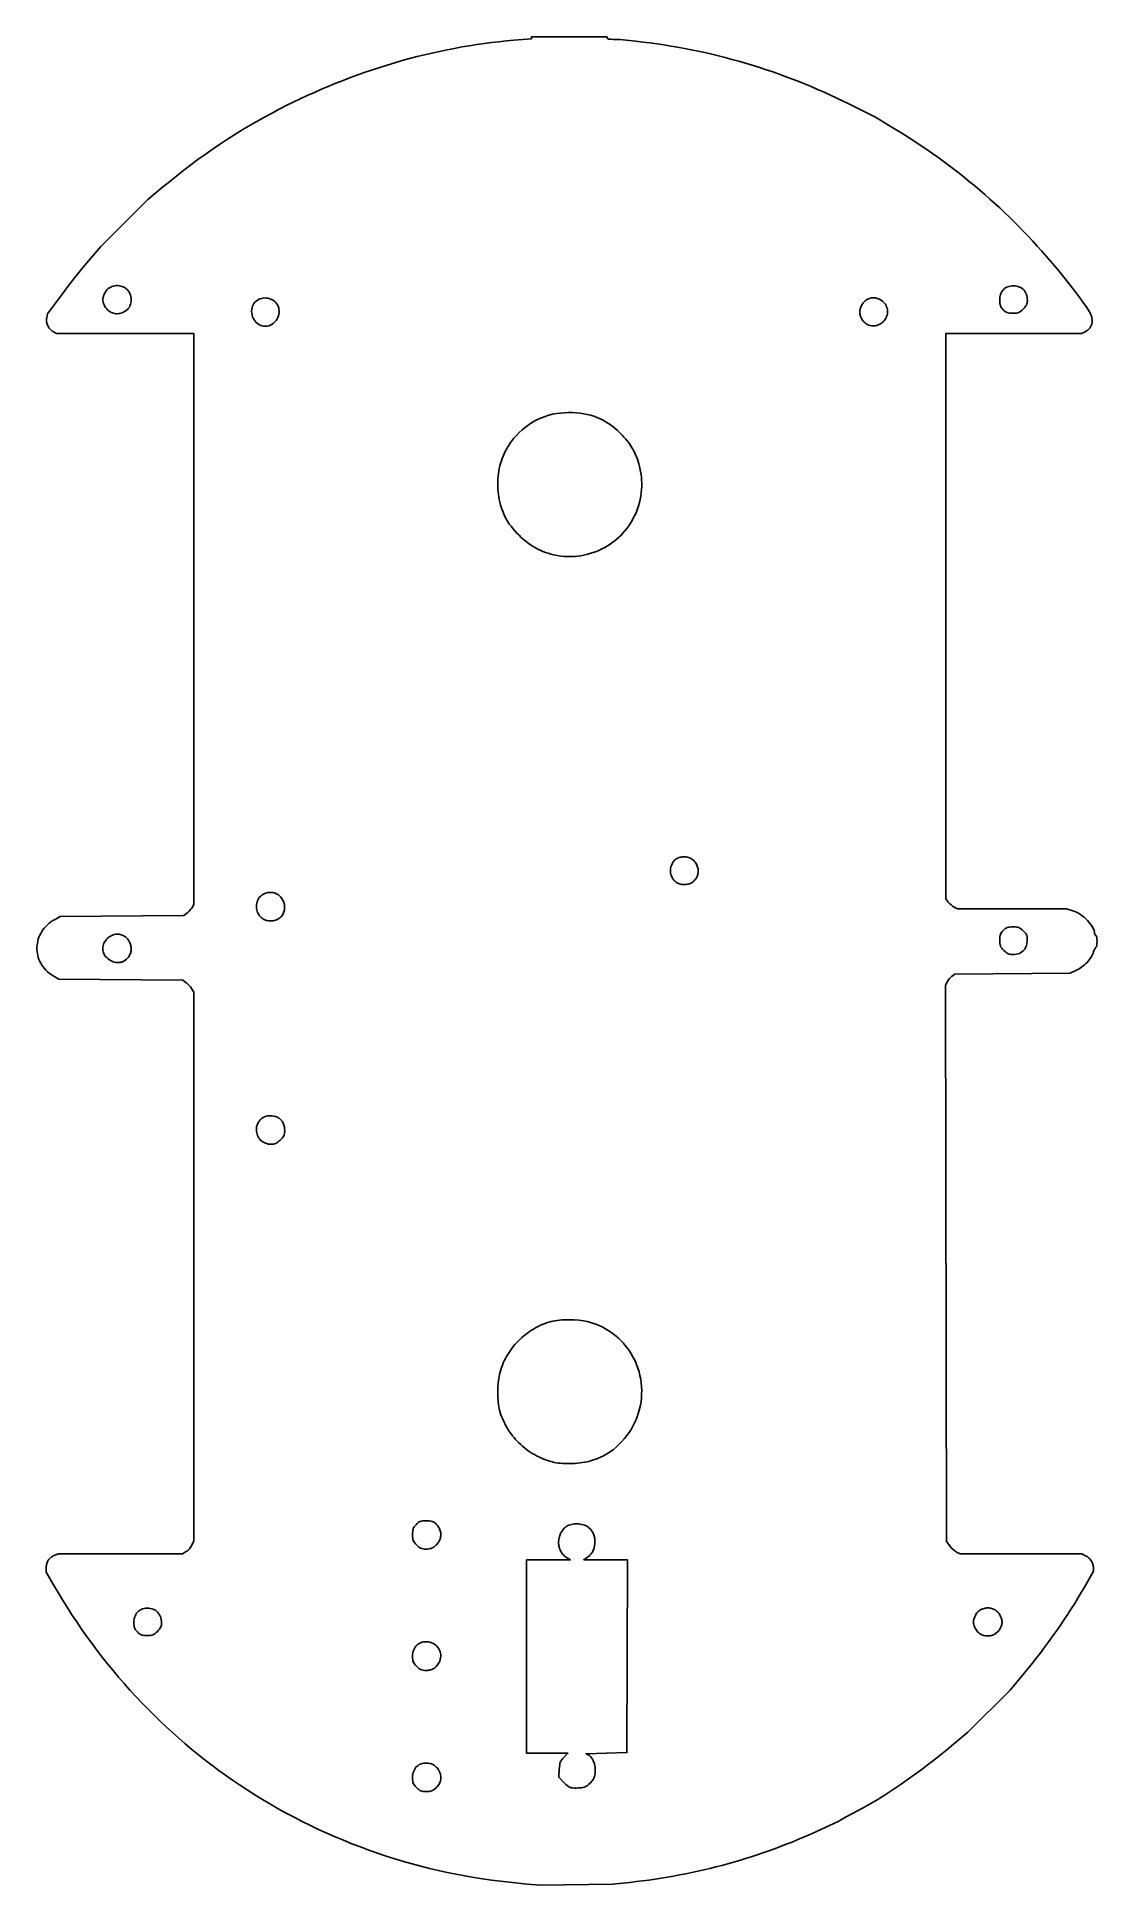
# Model space of a CAD drawing. Extents: x 84 to 216, y 35 to 266.
import ezdxf

# ---------------------------------------------------------------- set-up
doc = ezdxf.new("R2010")
doc.units = 0
doc.layers.add('LAYER_1', color=7, linetype='CONTINUOUS')

msp = doc.modelspace()

# ---------------------------------------------------------------- linework, layer by layer
at = {"layer": 'LAYER_1'}
for points in [[(145.13, 34.81), (146.78, 34.69), (155.78, 34.78), (157.95, 35.02), (158.74, 35.11), (159.53, 35.2), (160.31, 35.31), (161.09, 35.42), (161.86, 35.54), (162.63, 35.66), (163.4, 35.8), (164.16, 35.94), (164.92, 36.09), (165.68, 36.24), (166.44, 36.41), (167.19, 36.58), (167.94, 36.76), (168.68, 36.94), (169.43, 37.14), (170.17, 37.34), (170.91, 37.55), (171.64, 37.76), (172.38, 37.99), (173.11, 38.22), (173.84, 38.46), (174.57, 38.71), (175.3, 38.96), (176.02, 39.22), (176.75, 39.5), (177.47, 39.78), (178.2, 40.06), (178.92, 40.36), (179.64, 40.66), (180.36, 40.97), (181.08, 41.29), (181.8, 41.62), (183.98, 42.63), (184.88, 43.16), (186.36, 43.94), (187.01, 44.29), (187.69, 44.67), (188.33, 45.03), (188.83, 45.33), (189.83, 45.94), (191.7, 47.22), (192.59, 47.83), (193.44, 48.44), (194.28, 49.04), (195.09, 49.66), (195.91, 50.28), (196.72, 50.92), (197.54, 51.58), (198.38, 52.27), (200.18, 53.77), (205.44, 59.03), (207.04, 60.95), (207.62, 61.65), (208.18, 62.35), (208.73, 63.05), (209.26, 63.74), (209.79, 64.42), (210.29, 65.11), (210.79, 65.79), (211.27, 66.47), (211.74, 67.15), (212.2, 67.83), (212.65, 68.5), (213.08, 69.18), (213.51, 69.86), (213.92, 70.53), (214.32, 71.21), (214.72, 71.89), (215.85, 73.89), (215.85, 74.31), (215.85, 74.42), (215.83, 74.53), (215.81, 74.65), (215.77, 74.76), (215.73, 74.87), (215.68, 74.98), (215.63, 75.08), (215.57, 75.19), (215.5, 75.29), (215.42, 75.38), (215.34, 75.47), (215.25, 75.56), (215.16, 75.63), (215.06, 75.71), (214.96, 75.77), (214.86, 75.82), (214.38, 76.05), (199.19, 76.05), (198.75, 76.27), (198.65, 76.33), (198.55, 76.41), (198.32, 76.6), (198.09, 76.82), (197.99, 76.94), (197.9, 77.05), (197.48, 77.6), (197.39, 147.08), (197.62, 147.53), (197.74, 147.72), (197.89, 147.92), (198.05, 148.08), (198.12, 148.15), (198.19, 148.21), (198.53, 148.43), (212.93, 148.58), (213.72, 148.93), (213.89, 149.02), (214.07, 149.12), (214.24, 149.23), (214.41, 149.35), (214.58, 149.48), (214.74, 149.62), (214.9, 149.77), (215.05, 149.92), (215.19, 150.08), (215.33, 150.24), (215.45, 150.41), (215.56, 150.57), (215.66, 150.74), (215.75, 150.9), (215.82, 151.06), (215.87, 151.22), (215.95, 151.45), (216.03, 151.63), (216.11, 151.75), (216.14, 151.79), (216.17, 151.8), (216.2, 151.82), (216.22, 151.86), (216.24, 151.93), (216.26, 152.02), (216.29, 152.26), (216.3, 152.55), (216.29, 152.84), (216.26, 153.08), (216.23, 153.17), (216.21, 153.24), (216.18, 153.28), (216.15, 153.3), (216.12, 153.3), (216.09, 153.32), (216.04, 153.37), (216.01, 153.44), (216, 153.53), (216, 153.62), (215.98, 153.71), (215.93, 153.9), (215.85, 154.1), (215.75, 154.31), (215.61, 154.52), (215.46, 154.73), (215.29, 154.94), (215.1, 155.15), (214.89, 155.36), (214.68, 155.55), (214.45, 155.73), (214.22, 155.9), (213.99, 156.05), (213.75, 156.18), (213.52, 156.28), (213.29, 156.36), (212.5, 156.6), (198.89, 156.6), (198.46, 156.82), (198.26, 156.94), (198.06, 157.1), (197.87, 157.27), (197.71, 157.44), (197.4, 157.84), (197.4, 228.45), (214.36, 228.45), (214.8, 228.67), (214.98, 228.78), (215.14, 228.89), (215.28, 229.02), (215.4, 229.15), (215.5, 229.3), (215.58, 229.45), (215.64, 229.61), (215.68, 229.78), (215.69, 229.96), (215.69, 230.14), (215.67, 230.33), (215.63, 230.53), (215.56, 230.73), (215.48, 230.94), (215.37, 231.15), (215.24, 231.36), (214.94, 231.82), (214.54, 232.38), (214.06, 233.03), (213.52, 233.75), (212.93, 234.51), (212.31, 235.29), (211.68, 236.07), (211.05, 236.84), (210.5, 237.48), (209.95, 238.12), (209.4, 238.75), (208.83, 239.38), (208.27, 240), (207.69, 240.61), (207.12, 241.21), (206.53, 241.81), (205.94, 242.4), (205.35, 242.99), (204.74, 243.57), (204.14, 244.14), (203.53, 244.7), (202.91, 245.26), (202.28, 245.81), (201.65, 246.36), (201.02, 246.89), (200.38, 247.42), (199.73, 247.95), (199.08, 248.47), (198.42, 248.98), (197.76, 249.48), (197.09, 249.98), (196.41, 250.47), (195.73, 250.96), (195.04, 251.44), (194.35, 251.91), (193.65, 252.37), (192.95, 252.83), (192.24, 253.29), (191.52, 253.73), (190.8, 254.17), (188.63, 255.48), (185.4, 257.09), (184.6, 257.48), (183.8, 257.86), (183, 258.23), (182.2, 258.6), (181.39, 258.95), (180.59, 259.3), (179.78, 259.63), (178.96, 259.96), (178.15, 260.27), (177.33, 260.58), (176.51, 260.88), (175.69, 261.17), (174.86, 261.45), (174.04, 261.72), (173.21, 261.98), (172.38, 262.23), (171.54, 262.47), (170.7, 262.7), (169.86, 262.92), (169.02, 263.14), (168.18, 263.34), (167.33, 263.54), (166.48, 263.72), (165.62, 263.9), (164.77, 264.06), (163.91, 264.22), (163.05, 264.37), (162.18, 264.51), (161.32, 264.64), (160.45, 264.76), (159.58, 264.87), (158.7, 264.97), (156.68, 265.2), (155.89, 265.2), (155.58, 265.21), (155.33, 265.24), (155.23, 265.27), (155.16, 265.29), (155.12, 265.32), (155.1, 265.35), (155.1, 265.5), (145.65, 265.5), (145.65, 265.26), (143.44, 265.08), (142.52, 265), (141.6, 264.91), (140.68, 264.8), (139.76, 264.68), (138.83, 264.55), (137.9, 264.4), (136.97, 264.25), (136.04, 264.07), (135.11, 263.89), (134.17, 263.7), (133.24, 263.49), (132.31, 263.27), (131.37, 263.04), (130.44, 262.79), (129.51, 262.54), (128.58, 262.27), (127.65, 261.99), (126.73, 261.7), (125.8, 261.4), (124.88, 261.09), (123.96, 260.76), (123.05, 260.43), (122.14, 260.08), (121.23, 259.72), (120.33, 259.35), (119.43, 258.97), (118.54, 258.58), (117.65, 258.18), (116.77, 257.77), (115.89, 257.35), (115.02, 256.92), (114.15, 256.47), (113.18, 255.96), (112.22, 255.44), (111.27, 254.9), (110.33, 254.36), (109.4, 253.8), (108.48, 253.23), (107.57, 252.65), (106.67, 252.05), (105.77, 251.44), (104.88, 250.82), (103.99, 250.18), (103.11, 249.52), (102.22, 248.85), (101.35, 248.16), (100.47, 247.46), (99.59, 246.74), (97.73, 245.18), (91.85, 239.33), (90.38, 237.6), (89.66, 236.74), (88.8, 235.66), (87.89, 234.5), (87.06, 233.41), (85.2, 230.94), (85.11, 230.44), (85.09, 230.32), (85.08, 230.19), (85.08, 230.07), (85.09, 229.94), (85.11, 229.82), (85.14, 229.7), (85.18, 229.58), (85.23, 229.47), (85.28, 229.36), (85.34, 229.25), (85.41, 229.15), (85.49, 229.05), (85.57, 228.96), (85.66, 228.88), (85.76, 228.8), (85.86, 228.73), (86.33, 228.45), (103.5, 228.45), (103.5, 157.13), (103.22, 156.7), (103.08, 156.52), (102.92, 156.33), (102.75, 156.16), (102.58, 156.03), (102.23, 155.78), (86.78, 155.63), (86.15, 155.29), (85.89, 155.14), (85.64, 154.97), (85.41, 154.8), (85.19, 154.61), (84.99, 154.41), (84.81, 154.2), (84.64, 153.99), (84.49, 153.76), (84.36, 153.53), (84.24, 153.3), (84.14, 153.06), (84.06, 152.81), (83.99, 152.56), (83.94, 152.31), (83.91, 152.06), (83.89, 151.8), (83.89, 151.54), (83.91, 151.29), (83.94, 151.04), (83.99, 150.79), (84.06, 150.54), (84.14, 150.29), (84.24, 150.05), (84.36, 149.82), (84.5, 149.59), (84.65, 149.37), (84.82, 149.16), (85.01, 148.95), (85.21, 148.76), (85.43, 148.57), (85.67, 148.4), (85.92, 148.24), (86.63, 147.83), (102.09, 147.68), (102.5, 147.4), (102.59, 147.34), (102.68, 147.26), (102.88, 147.07), (103.06, 146.86), (103.14, 146.76), (103.21, 146.65), (103.5, 146.18), (103.5, 77.67), (103.25, 77.14), (103.19, 77.03), (103.12, 76.92), (103.03, 76.8), (102.94, 76.69), (102.84, 76.58), (102.74, 76.48), (102.63, 76.4), (102.54, 76.33), (102.08, 76.05), (86.54, 76.05), (86.04, 75.84), (85.92, 75.79), (85.81, 75.73), (85.7, 75.66), (85.61, 75.59), (85.52, 75.52), (85.44, 75.44), (85.36, 75.35), (85.3, 75.26), (85.24, 75.17), (85.19, 75.07), (85.15, 74.96), (85.11, 74.85), (85.08, 74.73), (85.07, 74.61), (85.05, 74.49), (85.05, 74.35), (85.05, 73.78), (85.97, 72.18), (86.52, 71.23), (87.09, 70.3), (87.67, 69.37), (88.25, 68.45), (88.86, 67.55), (89.47, 66.65), (90.09, 65.76), (90.73, 64.89), (91.38, 64.02), (92.04, 63.16), (92.71, 62.31), (93.39, 61.48), (94.09, 60.65), (94.79, 59.84), (95.51, 59.04), (96.23, 58.24), (96.97, 57.46), (97.72, 56.69), (98.47, 55.93), (99.24, 55.19), (100.02, 54.45), (100.81, 53.73), (101.6, 53.02), (102.41, 52.32), (103.23, 51.63), (104.05, 50.96), (104.89, 50.3), (105.73, 49.65), (106.59, 49.01), (107.45, 48.39), (108.32, 47.78), (109.2, 47.18), (110.15, 46.56), (111.1, 45.95), (112.07, 45.36), (113.04, 44.79), (114.02, 44.22), (115.01, 43.68), (116.02, 43.15), (117.02, 42.63), (118.04, 42.13), (119.07, 41.64), (120.1, 41.17), (121.14, 40.71), (122.18, 40.27), (123.23, 39.85), (124.29, 39.44), (125.35, 39.05), (126.42, 38.67), (127.5, 38.31), (128.58, 37.97), (129.66, 37.64), (130.75, 37.33), (131.84, 37.04), (132.93, 36.76), (134.03, 36.5), (135.13, 36.25), (136.24, 36.03), (137.34, 35.82), (138.45, 35.63), (139.56, 35.45), (140.68, 35.29), (141.79, 35.15), (142.9, 35.03)], [(94.41, 231.01), (94.6, 231.08), (94.82, 231.2), (95.02, 231.33), (95.19, 231.47), (95.32, 231.61), (95.43, 231.76), (95.51, 231.93), (95.58, 232.11), (95.63, 232.29), (95.65, 232.48), (95.66, 232.68), (95.65, 232.87), (95.62, 233.07), (95.57, 233.26), (95.5, 233.44), (95.42, 233.61), (95.31, 233.77), (95.19, 233.92), (95.05, 234.05), (94.9, 234.16), (94.72, 234.26), (94.54, 234.33), (94.35, 234.39), (94.17, 234.43), (93.98, 234.44), (93.8, 234.44), (93.61, 234.42), (93.44, 234.39), (93.26, 234.33), (93.1, 234.26), (92.94, 234.17), (92.8, 234.07), (92.66, 233.95), (92.54, 233.81), (92.44, 233.66), (92.35, 233.5), (92.25, 233.28), (92.18, 233.08), (92.13, 232.91), (92.11, 232.75), (92.12, 232.58), (92.16, 232.4), (92.22, 232.21), (92.31, 231.98), (92.38, 231.84), (92.46, 231.7), (92.56, 231.57), (92.66, 231.45), (92.77, 231.35), (92.9, 231.25), (93.03, 231.17), (93.16, 231.1), (93.31, 231.04), (93.45, 230.99), (93.61, 230.96), (93.76, 230.94), (93.92, 230.94), (94.08, 230.95), (94.25, 230.97)], [(207.09, 231.51), (207.22, 231.65), (207.33, 231.78), (207.42, 231.9), (207.49, 232.02), (207.54, 232.15), (207.57, 232.27), (207.59, 232.41), (207.6, 232.55), (207.59, 232.78), (207.56, 232.99), (207.52, 233.19), (207.46, 233.38), (207.39, 233.55), (207.3, 233.71), (207.19, 233.86), (207.07, 233.99), (206.94, 234.1), (206.79, 234.19), (206.63, 234.27), (206.46, 234.34), (206.27, 234.38), (206.08, 234.4), (205.87, 234.41), (205.65, 234.4), (205.48, 234.37), (205.31, 234.34), (205.16, 234.29), (205.01, 234.23), (204.88, 234.15), (204.75, 234.07), (204.64, 233.97), (204.54, 233.87), (204.45, 233.75), (204.37, 233.62), (204.3, 233.48), (204.25, 233.33), (204.21, 233.17), (204.17, 233), (204.16, 232.83), (204.15, 232.64), (204.15, 232.42), (204.17, 232.23), (204.19, 232.07), (204.23, 231.94), (204.29, 231.81), (204.36, 231.69), (204.46, 231.57), (204.59, 231.44), (204.72, 231.31), (204.84, 231.21), (204.96, 231.14), (205.09, 231.08), (205.23, 231.04), (205.39, 231.02), (205.58, 231), (205.8, 231), (206.04, 231), (206.23, 231.02), (206.39, 231.04), (206.53, 231.09), (206.67, 231.15), (206.8, 231.24), (206.93, 231.36)], [(113.04, 229.5), (113.11, 229.53), (113.19, 229.58), (113.38, 229.72), (113.57, 229.9), (113.75, 230.1), (113.88, 230.28), (113.99, 230.46), (114.06, 230.66), (114.12, 230.86), (114.14, 231.07), (114.15, 231.27), (114.12, 231.47), (114.08, 231.67), (114.01, 231.86), (113.93, 232.05), (113.82, 232.22), (113.69, 232.37), (113.54, 232.51), (113.37, 232.63), (113.18, 232.73), (112.98, 232.81), (112.76, 232.86), (112.54, 232.89), (112.33, 232.9), (112.12, 232.88), (111.93, 232.84), (111.74, 232.78), (111.56, 232.7), (111.4, 232.6), (111.25, 232.49), (111.11, 232.36), (110.99, 232.21), (110.89, 232.05), (110.81, 231.87), (110.75, 231.68), (110.71, 231.48), (110.7, 231.27), (110.71, 231.02), (110.75, 230.79), (110.82, 230.56), (110.9, 230.36), (111.01, 230.16), (111.13, 229.99), (111.27, 229.83), (111.43, 229.7), (111.6, 229.58), (111.79, 229.49), (111.98, 229.43), (112.18, 229.38), (112.39, 229.37), (112.6, 229.38), (112.82, 229.42)], [(189.15, 229.61), (189.26, 229.67), (189.38, 229.75), (189.49, 229.85), (189.6, 229.95), (189.7, 230.06), (189.8, 230.17), (189.88, 230.29), (189.94, 230.4), (190.02, 230.58), (190.08, 230.75), (190.12, 230.93), (190.14, 231.11), (190.14, 231.29), (190.12, 231.46), (190.08, 231.63), (190.02, 231.8), (189.95, 231.95), (189.86, 232.11), (189.75, 232.25), (189.63, 232.38), (189.49, 232.51), (189.34, 232.62), (189.17, 232.72), (188.99, 232.81), (188.86, 232.85), (188.73, 232.89), (188.61, 232.91), (188.48, 232.92), (188.36, 232.93), (188.23, 232.92), (188.11, 232.9), (187.99, 232.88), (187.88, 232.84), (187.77, 232.8), (187.66, 232.75), (187.55, 232.69), (187.45, 232.62), (187.35, 232.55), (187.26, 232.47), (187.17, 232.38), (187.09, 232.29), (187.02, 232.19), (186.95, 232.09), (186.89, 231.98), (186.83, 231.87), (186.78, 231.76), (186.74, 231.64), (186.71, 231.52), (186.69, 231.4), (186.68, 231.27), (186.67, 231.15), (186.68, 231.02), (186.69, 230.89), (186.72, 230.76), (186.76, 230.63), (186.8, 230.5), (186.89, 230.33), (186.98, 230.17), (187.09, 230.02), (187.21, 229.89), (187.34, 229.78), (187.48, 229.68), (187.63, 229.59), (187.79, 229.52), (187.95, 229.47), (188.12, 229.44), (188.29, 229.42), (188.46, 229.42), (188.63, 229.44), (188.81, 229.47), (188.98, 229.53)], [(151.81, 200.71), (152.21, 200.79), (152.7, 200.91), (153.2, 201.05), (153.65, 201.21), (154.05, 201.37), (154.43, 201.55), (154.8, 201.74), (155.16, 201.95), (155.5, 202.17), (155.84, 202.41), (156.16, 202.66), (156.47, 202.93), (156.76, 203.21), (157.04, 203.5), (157.31, 203.8), (157.56, 204.11), (157.8, 204.44), (158.02, 204.77), (158.23, 205.12), (158.42, 205.47), (158.6, 205.83), (158.76, 206.2), (158.91, 206.58), (159.03, 206.96), (159.14, 207.35), (159.24, 207.75), (159.31, 208.15), (159.37, 208.55), (159.41, 208.96), (159.43, 209.37), (159.43, 209.78), (159.42, 210.19), (159.38, 210.61), (159.33, 211.03), (159.25, 211.44), (159.15, 211.86), (159.07, 212.17), (158.98, 212.48), (158.88, 212.77), (158.78, 213.05), (158.67, 213.32), (158.55, 213.58), (158.42, 213.84), (158.28, 214.09), (158.13, 214.33), (157.97, 214.58), (157.8, 214.82), (157.61, 215.06), (157.42, 215.29), (157.21, 215.53), (156.98, 215.77), (156.74, 216.02), (156.4, 216.34), (156.06, 216.65), (155.71, 216.92), (155.35, 217.18), (154.99, 217.41), (154.62, 217.62), (154.24, 217.81), (153.85, 217.98), (153.45, 218.13), (153.04, 218.25), (152.62, 218.36), (152.18, 218.44), (151.74, 218.51), (151.27, 218.55), (150.79, 218.58), (150.3, 218.58), (149.79, 218.57), (149.28, 218.53), (148.79, 218.46), (148.3, 218.37), (147.83, 218.25), (147.37, 218.11), (146.92, 217.94), (146.48, 217.75), (146.06, 217.54), (145.64, 217.3), (145.24, 217.03), (144.85, 216.74), (144.48, 216.43), (144.12, 216.09), (143.77, 215.73), (143.43, 215.35), (143.23, 215.1), (143.04, 214.84), (142.86, 214.57), (142.69, 214.3), (142.53, 214.02), (142.38, 213.73), (142.24, 213.44), (142.12, 213.15), (142, 212.85), (141.9, 212.55), (141.8, 212.24), (141.72, 211.93), (141.64, 211.61), (141.58, 211.29), (141.53, 210.98), (141.49, 210.65), (141.46, 210.33), (141.45, 210), (141.44, 209.68), (141.44, 209.35), (141.46, 209.02), (141.49, 208.7), (141.53, 208.37), (141.58, 208.04), (141.64, 207.72), (141.71, 207.4), (141.79, 207.08), (141.89, 206.76), (142, 206.44), (142.11, 206.13), (142.24, 205.81), (142.39, 205.51), (142.53, 205.24), (142.7, 204.96), (142.89, 204.67), (143.1, 204.39), (143.32, 204.1), (143.57, 203.82), (143.83, 203.54), (144.1, 203.27), (144.38, 203), (144.66, 202.75), (144.96, 202.51), (145.25, 202.28), (145.55, 202.06), (145.85, 201.87), (146.15, 201.69), (146.44, 201.54), (146.76, 201.39), (147.08, 201.25), (147.41, 201.13), (147.73, 201.02), (148.06, 200.92), (148.39, 200.84), (148.72, 200.76), (149.06, 200.71), (149.39, 200.66), (149.73, 200.63), (150.07, 200.61), (150.41, 200.6), (150.76, 200.61), (151.11, 200.63), (151.46, 200.66)], [(165.69, 159.87), (165.78, 159.94), (165.88, 160.02), (165.98, 160.12), (166.07, 160.22), (166.16, 160.32), (166.23, 160.43), (166.3, 160.53), (166.34, 160.63), (166.39, 160.76), (166.43, 160.89), (166.45, 161.02), (166.47, 161.15), (166.47, 161.29), (166.47, 161.42), (166.46, 161.56), (166.43, 161.69), (166.4, 161.82), (166.36, 161.95), (166.31, 162.08), (166.25, 162.2), (166.18, 162.32), (166.1, 162.43), (166.02, 162.54), (165.93, 162.64), (165.82, 162.74), (165.7, 162.83), (165.57, 162.9), (165.43, 162.96), (165.29, 163.02), (165.14, 163.06), (164.99, 163.09), (164.84, 163.1), (164.68, 163.11), (164.53, 163.1), (164.38, 163.08), (164.23, 163.05), (164.08, 163.01), (163.94, 162.95), (163.81, 162.89), (163.69, 162.8), (163.54, 162.68), (163.41, 162.54), (163.3, 162.38), (163.21, 162.21), (163.13, 162.04), (163.07, 161.85), (163.04, 161.66), (163.02, 161.47), (163.02, 161.28), (163.04, 161.08), (163.08, 160.89), (163.14, 160.71), (163.21, 160.53), (163.31, 160.36), (163.43, 160.2), (163.57, 160.06), (163.67, 159.97), (163.78, 159.9), (163.9, 159.83), (164.03, 159.77), (164.16, 159.73), (164.3, 159.69), (164.44, 159.66), (164.59, 159.64), (164.74, 159.64), (164.88, 159.64), (165.03, 159.65), (165.17, 159.67), (165.31, 159.71), (165.44, 159.75), (165.57, 159.81)], [(114.1, 155.39), (114.22, 155.47), (114.32, 155.56), (114.42, 155.65), (114.5, 155.75), (114.57, 155.86), (114.64, 155.98), (114.69, 156.11), (114.74, 156.25), (114.79, 156.49), (114.82, 156.73), (114.82, 156.95), (114.81, 157.06), (114.79, 157.17), (114.76, 157.28), (114.73, 157.39), (114.64, 157.6), (114.51, 157.83), (114.35, 158.06), (114.22, 158.21), (114.07, 158.34), (113.9, 158.45), (113.73, 158.54), (113.54, 158.6), (113.35, 158.64), (113.15, 158.66), (112.95, 158.66), (112.74, 158.64), (112.55, 158.6), (112.36, 158.53), (112.17, 158.45), (112, 158.34), (111.84, 158.21), (111.7, 158.07), (111.58, 157.9), (111.5, 157.76), (111.44, 157.61), (111.39, 157.46), (111.35, 157.3), (111.32, 157.14), (111.31, 156.97), (111.31, 156.81), (111.33, 156.64), (111.36, 156.48), (111.39, 156.32), (111.45, 156.17), (111.51, 156.02), (111.59, 155.88), (111.67, 155.75), (111.77, 155.63), (111.88, 155.52), (112, 155.43), (112.11, 155.35), (112.24, 155.28), (112.37, 155.22), (112.51, 155.17), (112.65, 155.14), (112.79, 155.11), (112.94, 155.1), (113.09, 155.09), (113.24, 155.1), (113.38, 155.12), (113.53, 155.15), (113.68, 155.2), (113.82, 155.25), (113.97, 155.32)], [(94.58, 149.99), (94.72, 150.07), (94.89, 150.19), (95.06, 150.33), (95.22, 150.49), (95.31, 150.59), (95.39, 150.7), (95.45, 150.81), (95.51, 150.92), (95.56, 151.04), (95.6, 151.16), (95.62, 151.28), (95.64, 151.41), (95.65, 151.53), (95.66, 151.65), (95.65, 151.78), (95.63, 151.9), (95.61, 152.02), (95.58, 152.14), (95.54, 152.26), (95.49, 152.37), (95.44, 152.49), (95.38, 152.59), (95.31, 152.7), (95.23, 152.8), (95.15, 152.89), (95.06, 152.98), (94.97, 153.06), (94.87, 153.14), (94.77, 153.21), (94.66, 153.27), (94.54, 153.32), (94.42, 153.37), (94.3, 153.4), (94.17, 153.43), (94.04, 153.44), (93.9, 153.45), (93.73, 153.44), (93.56, 153.41), (93.4, 153.36), (93.23, 153.29), (93.08, 153.21), (92.93, 153.12), (92.79, 153.01), (92.66, 152.88), (92.54, 152.75), (92.43, 152.61), (92.33, 152.46), (92.25, 152.3), (92.19, 152.14), (92.14, 151.97), (92.11, 151.8), (92.1, 151.63), (92.1, 151.52), (92.12, 151.42), (92.16, 151.22), (92.24, 151.03), (92.34, 150.84), (92.47, 150.67), (92.61, 150.51), (92.77, 150.36), (92.95, 150.23), (93.14, 150.12), (93.34, 150.03), (93.54, 149.96), (93.75, 149.91), (93.96, 149.89), (94.17, 149.89), (94.28, 149.91), (94.38, 149.93), (94.48, 149.96)], [(206.63, 151.04), (206.76, 151.11), (206.92, 151.22), (207.08, 151.35), (207.21, 151.48), (207.27, 151.56), (207.33, 151.66), (207.38, 151.78), (207.43, 151.92), (207.48, 152.06), (207.52, 152.22), (207.55, 152.38), (207.57, 152.54), (207.59, 152.78), (207.59, 152.97), (207.58, 153.13), (207.55, 153.26), (207.49, 153.38), (207.4, 153.51), (207.27, 153.65), (207.11, 153.82), (206.95, 153.98), (206.8, 154.1), (206.67, 154.19), (206.54, 154.26), (206.4, 154.31), (206.23, 154.33), (206.04, 154.35), (205.8, 154.35), (205.58, 154.35), (205.39, 154.33), (205.23, 154.31), (205.09, 154.27), (204.96, 154.21), (204.84, 154.14), (204.72, 154.04), (204.59, 153.91), (204.46, 153.78), (204.36, 153.66), (204.29, 153.54), (204.23, 153.41), (204.19, 153.27), (204.17, 153.11), (204.15, 152.92), (204.15, 152.7), (204.15, 152.46), (204.17, 152.27), (204.19, 152.11), (204.24, 151.97), (204.3, 151.83), (204.39, 151.7), (204.51, 151.57), (204.66, 151.41), (204.81, 151.27), (204.94, 151.16), (205.06, 151.07), (205.18, 151), (205.31, 150.96), (205.44, 150.93), (205.58, 150.91), (205.75, 150.91), (206, 150.92), (206.24, 150.95), (206.46, 150.99)], [(114.26, 127.71), (114.43, 127.87), (114.56, 128), (114.66, 128.13), (114.73, 128.25), (114.78, 128.38), (114.81, 128.53), (114.82, 128.69), (114.83, 128.89), (114.81, 129.19), (114.79, 129.34), (114.77, 129.47), (114.74, 129.6), (114.7, 129.72), (114.66, 129.83), (114.6, 129.94), (114.54, 130.04), (114.48, 130.13), (114.4, 130.22), (114.32, 130.3), (114.23, 130.38), (114.13, 130.45), (114.03, 130.51), (113.92, 130.57), (113.68, 130.67), (113.44, 130.73), (113.2, 130.77), (112.97, 130.77), (112.74, 130.75), (112.52, 130.7), (112.32, 130.63), (112.13, 130.53), (111.95, 130.41), (111.79, 130.26), (111.65, 130.1), (111.53, 129.91), (111.43, 129.71), (111.39, 129.6), (111.36, 129.49), (111.33, 129.37), (111.32, 129.25), (111.3, 129.13), (111.3, 129), (111.31, 128.81), (111.34, 128.62), (111.38, 128.45), (111.44, 128.28), (111.52, 128.12), (111.61, 127.97), (111.71, 127.84), (111.83, 127.71), (111.96, 127.6), (112.1, 127.5), (112.26, 127.41), (112.42, 127.34), (112.6, 127.28), (112.78, 127.23), (112.97, 127.21), (113.17, 127.2), (113.31, 127.21), (113.45, 127.23), (113.58, 127.26), (113.71, 127.31), (113.84, 127.38), (113.97, 127.47), (114.11, 127.58)], [(152.82, 87.6), (153.3, 87.75), (153.81, 87.92), (154.27, 88.11), (154.47, 88.2), (154.64, 88.28), (155.08, 88.54), (155.49, 88.81), (155.89, 89.1), (156.27, 89.41), (156.62, 89.74), (156.96, 90.08), (157.28, 90.44), (157.57, 90.81), (157.85, 91.19), (158.1, 91.59), (158.33, 91.99), (158.54, 92.41), (158.73, 92.84), (158.9, 93.28), (159.04, 93.72), (159.17, 94.17), (159.27, 94.62), (159.34, 95.08), (159.39, 95.54), (159.42, 96.01), (159.43, 96.48), (159.41, 96.94), (159.37, 97.41), (159.3, 97.88), (159.21, 98.34), (159.09, 98.8), (158.95, 99.26), (158.78, 99.71), (158.59, 100.15), (158.37, 100.59), (158.13, 101.02), (157.86, 101.44), (157.62, 101.77), (157.37, 102.09), (157.1, 102.4), (156.82, 102.7), (156.53, 102.98), (156.23, 103.24), (155.92, 103.49), (155.59, 103.73), (155.25, 103.95), (154.91, 104.16), (154.55, 104.35), (154.18, 104.53), (153.81, 104.69), (153.42, 104.83), (153.03, 104.96), (152.63, 105.07), (152.4, 105.12), (152.15, 105.17), (151.88, 105.21), (151.6, 105.24), (151, 105.28), (150.37, 105.29), (149.74, 105.28), (149.44, 105.26), (149.14, 105.23), (148.86, 105.2), (148.6, 105.17), (148.35, 105.12), (148.12, 105.07), (147.83, 104.99), (147.55, 104.89), (147.26, 104.79), (146.98, 104.68), (146.7, 104.56), (146.43, 104.42), (146.16, 104.28), (145.9, 104.13), (145.64, 103.97), (145.39, 103.8), (145.14, 103.63), (144.9, 103.44), (144.66, 103.25), (144.44, 103.05), (144.21, 102.84), (144, 102.63), (143.79, 102.41), (143.59, 102.18), (143.39, 101.95), (143.21, 101.71), (143.03, 101.46), (142.86, 101.21), (142.69, 100.96), (142.54, 100.7), (142.4, 100.43), (142.26, 100.16), (142.14, 99.89), (142.02, 99.61), (141.92, 99.33), (141.82, 99.04), (141.74, 98.75), (141.67, 98.46), (141.61, 98.21), (141.57, 97.94), (141.53, 97.67), (141.5, 97.38), (141.46, 96.78), (141.44, 96.17), (141.46, 95.57), (141.48, 95.27), (141.5, 94.99), (141.53, 94.72), (141.57, 94.46), (141.62, 94.21), (141.67, 93.99), (141.76, 93.7), (141.85, 93.41), (141.95, 93.13), (142.06, 92.85), (142.19, 92.58), (142.32, 92.31), (142.46, 92.04), (142.61, 91.78), (142.76, 91.53), (142.93, 91.28), (143.11, 91.03), (143.29, 90.79), (143.48, 90.56), (143.68, 90.33), (143.88, 90.11), (144.09, 89.9), (144.31, 89.69), (144.54, 89.49), (144.77, 89.29), (145.01, 89.11), (145.25, 88.93), (145.5, 88.76), (145.76, 88.59), (146.02, 88.44), (146.29, 88.29), (146.56, 88.16), (146.83, 88.03), (147.11, 87.91), (147.4, 87.8), (147.68, 87.7), (147.97, 87.61), (148.27, 87.53), (148.51, 87.47), (148.76, 87.43), (149.03, 87.39), (149.3, 87.36), (149.59, 87.34), (149.89, 87.32), (150.19, 87.32), (150.5, 87.32), (150.8, 87.33), (151.11, 87.34), (151.41, 87.37), (151.71, 87.4), (152.01, 87.44), (152.29, 87.49), (152.56, 87.54)], [(133.63, 77.03), (133.72, 77.12), (133.82, 77.22), (133.91, 77.33), (134, 77.45), (134.08, 77.57), (134.15, 77.7), (134.21, 77.82), (134.25, 77.93), (134.29, 78.05), (134.31, 78.18), (134.33, 78.3), (134.33, 78.43), (134.33, 78.55), (134.32, 78.68), (134.3, 78.8), (134.27, 78.92), (134.23, 79.04), (134.18, 79.16), (134.12, 79.28), (134.06, 79.39), (133.98, 79.51), (133.9, 79.61), (133.81, 79.72), (133.71, 79.82), (133.6, 79.91), (133.48, 79.99), (133.37, 80.06), (133.24, 80.1), (133.09, 80.14), (132.93, 80.16), (132.73, 80.17), (132.5, 80.18), (132.25, 80.17), (132.05, 80.16), (131.88, 80.14), (131.74, 80.1), (131.61, 80.03), (131.5, 79.95), (131.37, 79.83), (131.24, 79.69), (131.11, 79.54), (131.02, 79.41), (130.94, 79.28), (130.88, 79.14), (130.84, 79), (130.82, 78.84), (130.8, 78.65), (130.8, 78.43), (130.8, 78.2), (130.82, 78.02), (130.84, 77.85), (130.89, 77.71), (130.95, 77.58), (131.04, 77.45), (131.16, 77.32), (131.31, 77.16), (131.46, 77.01), (131.6, 76.9), (131.72, 76.81), (131.85, 76.74), (131.98, 76.7), (132.13, 76.67), (132.3, 76.65), (132.5, 76.65), (132.68, 76.65), (132.84, 76.67), (132.99, 76.7), (133.13, 76.73), (133.26, 76.78), (133.38, 76.85), (133.5, 76.93)], [(152.61, 47.09), (152.7, 47.16), (152.8, 47.24), (153.01, 47.43), (153.2, 47.65), (153.28, 47.76), (153.35, 47.86), (153.45, 48.04), (153.52, 48.24), (153.58, 48.45), (153.62, 48.67), (153.63, 48.9), (153.63, 49.13), (153.61, 49.36), (153.57, 49.59), (153.52, 49.81), (153.45, 50.03), (153.37, 50.23), (153.27, 50.42), (153.15, 50.59), (153.03, 50.73), (152.89, 50.85), (152.81, 50.91), (152.73, 50.95), (152.48, 51.08), (157.58, 51.23), (157.65, 75.3), (152.18, 75.31), (152.55, 75.54), (152.66, 75.62), (152.77, 75.7), (152.87, 75.78), (152.96, 75.87), (153.05, 75.96), (153.13, 76.06), (153.2, 76.17), (153.27, 76.27), (153.33, 76.39), (153.38, 76.5), (153.43, 76.63), (153.47, 76.76), (153.53, 77.03), (153.57, 77.33), (153.58, 77.64), (153.58, 77.78), (153.57, 77.92), (153.55, 78.06), (153.52, 78.19), (153.49, 78.31), (153.44, 78.43), (153.39, 78.55), (153.33, 78.67), (153.27, 78.78), (153.19, 78.89), (153.1, 79.01), (153.01, 79.12), (152.79, 79.34), (152.68, 79.43), (152.56, 79.51), (152.41, 79.58), (152.26, 79.64), (152.1, 79.69), (151.92, 79.73), (151.75, 79.76), (151.56, 79.79), (151.38, 79.8), (151.19, 79.8), (151.01, 79.79), (150.83, 79.77), (150.66, 79.73), (150.49, 79.69), (150.34, 79.64), (150.2, 79.57), (150.06, 79.49), (149.94, 79.41), (149.82, 79.31), (149.71, 79.21), (149.61, 79.1), (149.52, 78.98), (149.44, 78.86), (149.36, 78.74), (149.29, 78.61), (149.23, 78.47), (149.18, 78.33), (149.14, 78.19), (149.1, 78.05), (149.08, 77.9), (149.06, 77.75), (149.05, 77.61), (149.05, 77.46), (149.05, 77.31), (149.07, 77.16), (149.09, 77.02), (149.12, 76.88), (149.17, 76.74), (149.21, 76.6), (149.27, 76.46), (149.34, 76.33), (149.41, 76.21), (149.5, 76.09), (149.59, 75.98), (149.69, 75.87), (149.8, 75.77), (149.92, 75.68), (150.04, 75.59), (150.53, 75.3), (145.05, 75.3), (145.05, 51.15), (150.21, 51.15), (149.7, 50.62), (149.55, 50.46), (149.43, 50.31), (149.33, 50.17), (149.26, 50.02), (149.21, 49.85), (149.18, 49.66), (149.15, 49.42), (149.13, 49.12), (149.06, 48.15), (149.74, 47.47), (149.95, 47.26), (150.13, 47.1), (150.29, 46.98), (150.36, 46.93), (150.44, 46.89), (150.52, 46.87), (150.6, 46.84), (150.78, 46.81), (151.01, 46.8), (151.29, 46.8), (151.51, 46.81), (151.72, 46.82), (151.9, 46.84), (152.07, 46.87), (152.22, 46.91), (152.36, 46.96), (152.49, 47.02)], [(98.94, 66.36), (99.07, 66.5), (99.19, 66.63), (99.27, 66.76), (99.34, 66.88), (99.39, 67), (99.43, 67.13), (99.44, 67.27), (99.45, 67.42), (99.44, 67.64), (99.41, 67.85), (99.36, 68.05), (99.3, 68.23), (99.21, 68.4), (99.12, 68.57), (99, 68.71), (98.87, 68.84), (98.73, 68.96), (98.58, 69.05), (98.41, 69.14), (98.24, 69.2), (98.05, 69.24), (97.85, 69.27), (97.65, 69.27), (97.44, 69.25), (97.27, 69.22), (97.12, 69.18), (96.97, 69.13), (96.83, 69.06), (96.7, 68.99), (96.58, 68.9), (96.48, 68.8), (96.38, 68.7), (96.29, 68.58), (96.22, 68.45), (96.15, 68.31), (96.1, 68.16), (96.05, 68.01), (96.02, 67.84), (96.01, 67.67), (96, 67.49), (96, 67.27), (96.02, 67.08), (96.04, 66.92), (96.08, 66.79), (96.14, 66.66), (96.21, 66.54), (96.31, 66.42), (96.44, 66.29), (96.57, 66.16), (96.69, 66.06), (96.81, 65.99), (96.94, 65.93), (97.08, 65.89), (97.24, 65.87), (97.43, 65.85), (97.65, 65.85), (97.89, 65.85), (98.08, 65.87), (98.24, 65.89), (98.38, 65.94), (98.52, 66), (98.65, 66.09), (98.78, 66.21)], [(203.24, 65.9), (203.36, 65.95), (203.48, 66.01), (203.6, 66.08), (203.71, 66.17), (203.83, 66.27), (203.93, 66.37), (204.03, 66.47), (204.11, 66.58), (204.24, 66.8), (204.34, 67.01), (204.37, 67.11), (204.4, 67.22), (204.42, 67.32), (204.43, 67.42), (204.44, 67.52), (204.43, 67.63), (204.42, 67.73), (204.39, 67.84), (204.32, 68.07), (204.22, 68.31), (204.16, 68.43), (204.09, 68.54), (204.02, 68.64), (203.94, 68.73), (203.85, 68.82), (203.76, 68.9), (203.66, 68.97), (203.56, 69.04), (203.46, 69.1), (203.35, 69.15), (203.24, 69.19), (203.12, 69.23), (203.01, 69.25), (202.89, 69.27), (202.77, 69.29), (202.66, 69.29), (202.54, 69.29), (202.42, 69.28), (202.3, 69.26), (202.19, 69.24), (202.08, 69.2), (201.97, 69.16), (201.86, 69.12), (201.75, 69.06), (201.65, 69), (201.56, 68.93), (201.46, 68.85), (201.38, 68.76), (201.3, 68.67), (201.22, 68.57), (201.16, 68.46), (201.1, 68.35), (200.99, 68.1), (200.92, 67.88), (200.88, 67.67), (200.87, 67.56), (200.86, 67.46), (200.87, 67.36), (200.89, 67.26), (200.91, 67.16), (200.94, 67.06), (201.03, 66.86), (201.14, 66.65), (201.23, 66.51), (201.33, 66.39), (201.43, 66.27), (201.55, 66.17), (201.66, 66.08), (201.78, 66), (201.91, 65.93), (202.05, 65.88), (202.18, 65.84), (202.32, 65.81), (202.47, 65.79), (202.62, 65.79), (202.77, 65.8), (202.93, 65.82), (203.08, 65.85)], [(133.57, 61.83), (133.66, 61.9), (133.75, 61.99), (133.93, 62.2), (134.08, 62.43), (134.15, 62.55), (134.2, 62.66), (134.27, 62.85), (134.31, 63.05), (134.33, 63.25), (134.32, 63.45), (134.29, 63.64), (134.24, 63.83), (134.17, 64.01), (134.08, 64.19), (133.97, 64.35), (133.85, 64.5), (133.7, 64.64), (133.55, 64.76), (133.38, 64.86), (133.19, 64.95), (133, 65.01), (132.79, 65.05), (132.58, 65.07), (132.37, 65.07), (132.17, 65.05), (131.99, 65.01), (131.81, 64.95), (131.65, 64.87), (131.5, 64.78), (131.36, 64.67), (131.23, 64.54), (131.12, 64.4), (131.03, 64.24), (130.95, 64.07), (130.88, 63.88), (130.84, 63.68), (130.81, 63.47), (130.8, 63.25), (130.8, 63.03), (130.82, 62.85), (130.85, 62.7), (130.89, 62.56), (130.96, 62.43), (131.04, 62.3), (131.16, 62.16), (131.31, 62.01), (131.46, 61.87), (131.6, 61.75), (131.72, 61.66), (131.85, 61.59), (131.98, 61.55), (132.13, 61.52), (132.3, 61.5), (132.49, 61.5), (132.66, 61.5), (132.81, 61.52), (132.96, 61.54), (133.1, 61.58), (133.23, 61.62), (133.35, 61.68), (133.46, 61.75)], [(133.7, 46.8), (133.81, 46.9), (133.91, 47.01), (134, 47.12), (134.09, 47.24), (134.16, 47.36), (134.22, 47.48), (134.27, 47.59), (134.3, 47.68), (134.33, 47.88), (134.34, 48.08), (134.33, 48.27), (134.3, 48.46), (134.25, 48.64), (134.18, 48.81), (134.1, 48.98), (134.01, 49.14), (133.9, 49.28), (133.77, 49.42), (133.64, 49.54), (133.49, 49.65), (133.33, 49.74), (133.16, 49.81), (132.98, 49.87), (132.79, 49.9), (132.58, 49.92), (132.37, 49.92), (132.17, 49.9), (131.99, 49.86), (131.81, 49.8), (131.65, 49.72), (131.5, 49.63), (131.36, 49.52), (131.23, 49.39), (131.12, 49.25), (131.03, 49.09), (130.95, 48.92), (130.88, 48.73), (130.84, 48.53), (130.81, 48.32), (130.8, 48.1), (130.8, 47.88), (130.82, 47.7), (130.85, 47.55), (130.89, 47.41), (130.96, 47.28), (131.04, 47.15), (131.16, 47.01), (131.31, 46.86), (131.46, 46.71), (131.6, 46.6), (131.72, 46.51), (131.85, 46.44), (131.99, 46.4), (132.13, 46.37), (132.3, 46.35), (132.5, 46.35), (132.7, 46.35), (132.86, 46.37), (133.02, 46.4), (133.15, 46.44), (133.29, 46.5), (133.42, 46.58), (133.55, 46.68)]]:
    msp.add_lwpolyline(points, close=True, dxfattribs=at)

doc.saveas('drawing.dxf')
